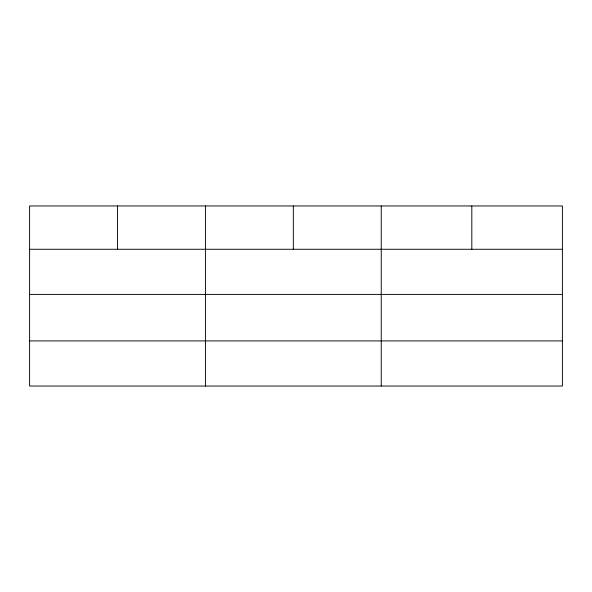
<?xml version="1.0" encoding="UTF-8"?>
<svg xmlns="http://www.w3.org/2000/svg" width="592" height="592" viewBox="0 0 592 592"><rect width="100%" height="100%" fill="white"/><g stroke="black" fill="none" stroke-linecap="round" stroke-linejoin="round"><path stroke-width="0.89" d="M562.4 294.402L562.4 205.957L29.6 205.957L29.6 386.043L562.4 386.043L562.4 294.402L29.6 294.402M29.6 249.269L562.4 249.269M29.6 340.911L562.4 340.911M471.824 205.957L471.824 249.269M381.248 205.957L381.248 386.043M293.336 205.957L293.336 249.269M205.424 205.957L205.424 386.043M117.512 205.957L117.512 249.269"/></g></svg>
